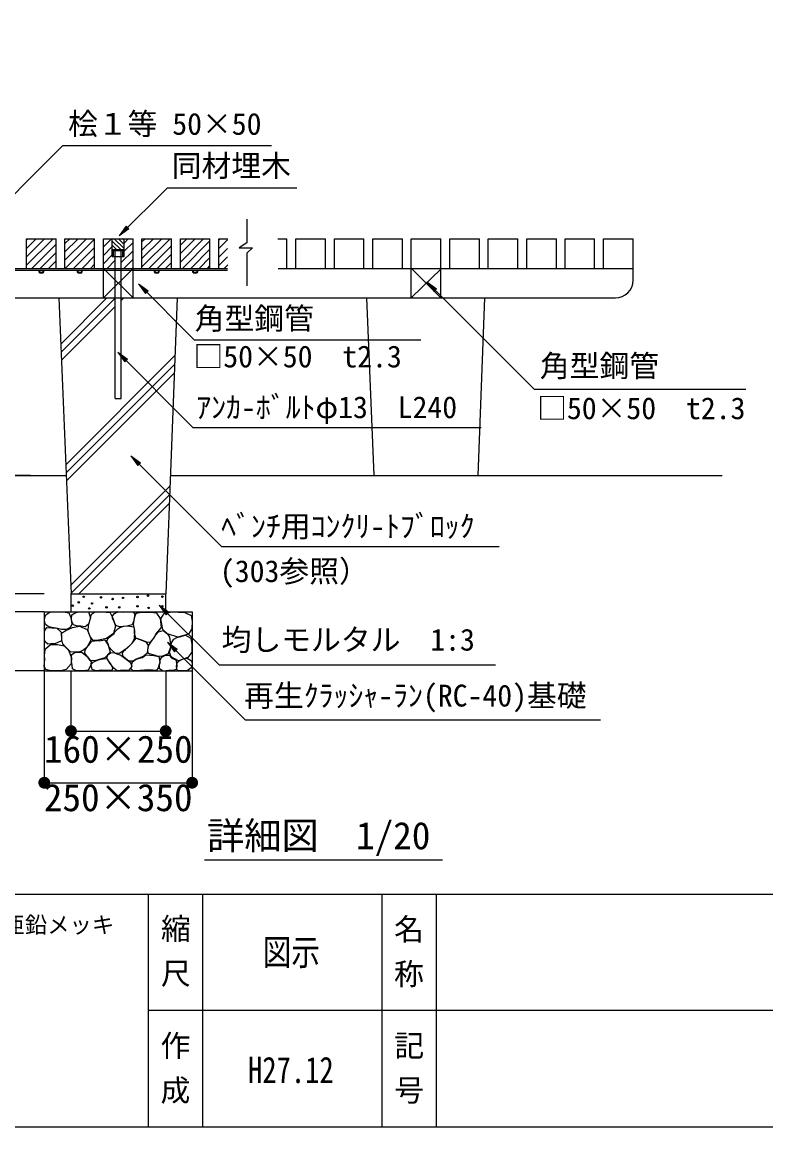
# Model space of a CAD drawing. Units: millimetres at full size, sheet at 1:20; details may follow other scales. Extents: x 123 to 5600, y 2142 to 5875.
# Drawn here: x 2995 to 4252, y 2142 to 4009 of the extents above; entities that cross this region are included whole.
import ezdxf
from ezdxf.enums import TextEntityAlignment as Align

# ---------------------------------------------------------------- set-up
doc = ezdxf.new("R2010")
doc.units = ezdxf.units.MM
doc.header["$LTSCALE"] = 20
for name, color, linetype, lineweight in [('0_2', 7, 'Continuous', 25), ('_0-0_', 7, 'Continuous', 25), ('ハッチ', 4, 'Continuous', 25), ('寸法', 3, 'Continuous', 25), ('本体', 7, 'Continuous', 25)]:
    doc.layers.add(name, color=color, linetype=linetype, lineweight=lineweight)
doc.styles.add('@ＭＳ ゴシック', font='')
doc.styles.add('ＭＳ ゴシック', font='')
doc.styles.get('@ＭＳ ゴシック').set_extended_font_data('@MS Gothic')
doc.styles.get('ＭＳ ゴシック').set_extended_font_data('MS Gothic')

# ---------------------------------------------------------------- blocks, each defined once
blk = doc.blocks.new('filled_dot')
at = {"color": 0, "linetype": 'Continuous', "lineweight": -2, "const_width": 1.25}
blk.add_lwpolyline([(-0.625, 0, 1), (0.625, 0, 1)], format="xyb", close=True, dxfattribs=at)

msp = doc.modelspace()

# ---------------------------------------------------------------- hatches: boundary and pattern name
at = {"layer": '寸法'}
for points in [[(3158.79, 3647.13), (3170.7, 3663.51), (3175.18, 3659.03)], [(3191.62, 3566.26), (3208, 3554.36), (3203.52, 3549.88)], [(3679.3, 3569.63), (3695.68, 3557.72), (3691.2, 3553.24)], [(3156.63, 3450.69), (3173.01, 3438.79), (3168.53, 3434.31)], [(3178.76, 3275.62), (3195.14, 3263.71), (3190.66, 3259.23)], [(3226.62, 3023.56), (3243, 3011.65), (3238.52, 3007.18)], [(3240.51, 2960.98), (3256.89, 2949.08), (3252.41, 2944.6)]]:
    msp.add_hatch(color=256, dxfattribs=at).paths.add_polyline_path(points)

# ---------------------------------------------------------------- linework, layer by layer
at = {"layer": '0_2'}
msp.add_line((5152, 2338.44), (3208.1, 2338.44), dxfattribs=at)
at = {"layer": '_0-0_'}
for p, q in [((3374.57, 3675.77), (3374.57, 3635.68)), ((3152.29, 3372.39), (3152.29, 3624.39)), ((3162.29, 3372.39), (3162.29, 3624.39)), ((3208.1, 2535.02), (3208.1, 2141.86)), ((3300.03, 2535.02), (3300.03, 2141.86)), ((3602.98, 2535.02), (3602.98, 2142.09)), ((3694.91, 2535.02), (3694.91, 2141.86))]:
    msp.add_line(p, q, dxfattribs=at)
at = {"layer": '_0-0_', "color": 6}
msp.add_line((123.43, 2535.02), (5599.68, 2535.02), dxfattribs=at)
msp.add_lwpolyline([(5599.68, 5765.49), (123.43, 5765.49), (123.43, 2141.86), (5599.68, 2141.86)], close=True, dxfattribs=at)
at = {"layer": 'ハッチ'}
for p, q in [((3002.29, 3625.87), (3018.81, 3642.39)), ((3002.29, 3611.73), (3032.95, 3642.39)), ((3002.29, 3597.58), (3047.09, 3642.39)), ((3002.29, 3640.01), (3004.66, 3642.39)), ((3067.29, 3620.16), (3089.52, 3642.39)), ((3067.29, 3606.02), (3103.66, 3642.39)), ((3067.29, 3634.3), (3075.38, 3642.39)), ((3067.8, 3592.39), (3117.29, 3641.87)), ((3132.29, 3628.59), (3146.09, 3642.39)), ((3167.77, 3635.78), (3174.37, 3642.39)), ((3197.45, 3608.9), (3230.94, 3642.39)), ((3197.45, 3594.76), (3245.08, 3642.39)), ((3197.45, 3637.18), (3202.65, 3642.39)), ((3197.45, 3623.04), (3216.8, 3642.39)), ((3262.45, 3603.19), (3301.65, 3642.39)), ((3262.45, 3631.47), (3273.37, 3642.39)), ((3262.45, 3617.33), (3287.51, 3642.39)), ((3327.45, 3639.9), (3329.93, 3642.39)), ((3327.45, 3625.76), (3342.21, 3640.52)), ((3011.23, 3592.39), (3052.29, 3633.44)), ((3081.94, 3592.39), (3117.29, 3627.73)), ((3132.29, 3614.45), (3147.09, 3629.25)), ((3162.99, 3602.72), (3182.45, 3622.18)), ((3167.59, 3621.47), (3182.45, 3636.33)), ((3209.22, 3592.39), (3247.45, 3630.61)), ((3265.79, 3592.39), (3312.45, 3639.05)), ((3279.93, 3592.39), (3312.45, 3624.9)), ((3327.45, 3611.62), (3342.11, 3626.28)), ((3025.38, 3592.39), (3052.29, 3619.3)), ((3039.52, 3592.39), (3052.29, 3605.16)), ((3096.09, 3592.39), (3117.29, 3613.59)), ((3132.29, 3600.3), (3147.07, 3615.09)), ((3138.51, 3592.39), (3152.37, 3606.24)), ((3166.8, 3592.39), (3182.45, 3608.04)), ((3223.37, 3592.39), (3247.45, 3616.47)), ((3294.08, 3592.39), (3312.45, 3610.76)), ((3327.45, 3597.48), (3342.14, 3612.17)), ((3110.23, 3592.39), (3117.29, 3599.45)), ((3180.94, 3592.39), (3182.45, 3593.9)), ((3237.51, 3592.39), (3247.45, 3602.33)), ((3308.22, 3592.39), (3312.45, 3596.62)), ((3336.5, 3592.39), (3342.73, 3598.61)), ((3060.27, 3464.38), (3138.28, 3542.39)), ((3060.83, 3450.79), (3152.29, 3542.25)), ((3061.38, 3437.21), (3152.29, 3528.11)), ((3162.29, 3538.11), (3166.56, 3542.39)), ((3068.59, 3260.57), (3252.97, 3444.95)), ((3069.15, 3246.98), (3252.41, 3430.24)), ((3069.7, 3233.39), (3251.85, 3415.54)), ((3076.91, 3056.76), (3244.53, 3224.38)), ((3077.47, 3043.17), (3243.97, 3209.67)), ((3090.83, 3042.39), (3243.41, 3194.97))]:
    msp.add_line(p, q, dxfattribs=at)
for points in [[(3073.96, 2984.11), (3069.39, 2982.37), (3061.34, 2982.16), (3052.21, 2984.55), (3044.38, 2985.63), (3039.16, 2987.37), (3034.16, 2990.63), (3032.86, 2996.5), (3033.07, 3003.02), (3035.25, 3007.8), (3041.77, 3011.49), (3049.82, 3012.14), (3056.78, 3012.36), (3067.43, 3011.49), (3073.74, 3010.19), (3077.44, 3002.37), (3078.74, 2991.5), (3076.57, 2986.07)], [(3093.98, 2988.14), (3086.89, 2988.39), (3081.83, 2990.16), (3078.79, 2995.22), (3078.29, 3000.53), (3078.79, 3006.86), (3085.63, 3011.16), (3091.95, 3011.91), (3098.79, 3011.91), (3106.89, 3011.91), (3110.43, 3002.05), (3106.89, 2991.18), (3101.32, 2986.62)], [(3109.92, 2970.18), (3106.63, 2979.29), (3106.89, 2989.66), (3109.16, 2996.74), (3110.94, 3003.82), (3112.2, 3008.37), (3117.01, 3011.66), (3122.33, 3012.67), (3129.67, 3011.91), (3136.75, 3011.41), (3143.08, 3011.41), (3148.14, 3001.54), (3152.45, 2987.89), (3149.41, 2975.49), (3137.77, 2967.15), (3123.84, 2964.11), (3115.24, 2963.86)], [(3153.04, 2989.25), (3147.92, 3001.65), (3147.44, 3005.48), (3151.27, 3009.54), (3156.77, 3012.41), (3166.92, 3011.31), (3182.41, 3012.02), (3185.52, 3007.75), (3182.94, 2995.92), (3180.89, 2990.14), (3171.91, 2988.18), (3159.36, 2986.67)], [(3197.05, 3010.84), (3187.31, 3009.09), (3184.45, 3001.61), (3182.67, 2990.76), (3184.54, 2983.55), (3184.49, 2975.98), (3186.42, 2968.09), (3196.85, 2965.01), (3204.92, 2961.26), (3212.13, 2960.97), (3217.6, 2967.89), (3220.78, 2974.52), (3230.29, 2985.74), (3228.59, 3001.11), (3222.63, 3009.95), (3211.26, 3011.12), (3204.06, 3010.84)], [(3248.14, 3012.04), (3258.61, 3011.55), (3270.2, 3011.27), (3280.67, 3006.18), (3282.37, 2996.28), (3281.52, 2983.28), (3275.86, 2974.51), (3258.04, 2969.14), (3240.6, 2974.97), (3232.85, 2982.45), (3229.47, 3000.52), (3235.13, 3009.57)], [(3091.88, 2944.75), (3083.84, 2943.86), (3076.69, 2944.75), (3072.82, 2948.32), (3067.76, 2953.38), (3063.89, 2958.14), (3061.81, 2964.68), (3061.81, 2971.23), (3061.51, 2976.29), (3068.65, 2980.75), (3079.97, 2985.51), (3091.88, 2987.89), (3104.86, 2982.32), (3111.7, 2965.38), (3104.09, 2951.89), (3097.54, 2946.83)], [(3146.63, 2947.17), (3141.85, 2952.19), (3140.65, 2957.2), (3138.26, 2962.46), (3140.41, 2967.48), (3145.91, 2972.26), (3150.46, 2975.61), (3152.37, 2978.95), (3156.67, 2983.49), (3160.02, 2985.64), (3166.96, 2987.79), (3173.66, 2988.27), (3183.47, 2986.84), (3184.66, 2980.15), (3184.11, 2966.23), (3180.11, 2958.88), (3172.7, 2950.75), (3159.31, 2941.67), (3152.37, 2942.39)], [(3043.48, 2958.12), (3038.16, 2957.49), (3034.09, 2961.55), (3032.53, 2965.93), (3032.84, 2972.8), (3032.53, 2979.68), (3036.91, 2985.93), (3053.48, 2984.37), (3060.99, 2977.49), (3061.3, 2963.12), (3050.36, 2958.12)], [(3220.58, 2938.21), (3214.05, 2940.16), (3208.18, 2941.47), (3207.31, 2948.21), (3209.26, 2956.04), (3213.62, 2962.79), (3217.54, 2967.35), (3220.8, 2973.45), (3225.36, 2978.44), (3233.4, 2980.44), (3240.6, 2974.97), (3244.3, 2969.09), (3246.48, 2954.09), (3241.91, 2941.03), (3230.38, 2936.68), (3223.19, 2937.34)], [(3244.22, 2943.16), (3246.44, 2952.04), (3247.55, 2959.54), (3251.44, 2965.93), (3256.45, 2968.7), (3263.11, 2970.65), (3270.89, 2972.59), (3280.34, 2967.59), (3282, 2957.04), (3282, 2943.71), (3275.06, 2935.11), (3259.5, 2929.55), (3246.72, 2935.94)], [(3041.36, 2912.81), (3034.93, 2914.87), (3032.35, 2919.5), (3032.61, 2925.93), (3033.38, 2932.1), (3032.61, 2938.02), (3033.13, 2944.19), (3034.16, 2949.85), (3042.65, 2956.8), (3054.5, 2957.06), (3065.82, 2954.74), (3073.03, 2947.28), (3078.18, 2934.68), (3077.92, 2924.13), (3069.43, 2914.61), (3062.73, 2912.81), (3052.69, 2912.55)], [(3106.13, 2935.28), (3103.6, 2938.32), (3101.06, 2942.11), (3101.32, 2947.42), (3104.36, 2951.97), (3109.42, 2957.79), (3112.96, 2962.34), (3118.02, 2963.35), (3128.4, 2963.86), (3134.73, 2964.62), (3140.55, 2955.77), (3143.84, 2944.13), (3134.73, 2934.52), (3118.02, 2929.21), (3109.92, 2929.72)], [(3175.09, 2928.74), (3169.46, 2933.25), (3165.9, 2936.66), (3164.41, 2941.85), (3166.34, 2945.85), (3169.9, 2948.67), (3180.97, 2959.14), (3187.48, 2967.52), (3193.73, 2965.65), (3204.12, 2961.27), (3208.13, 2955.01), (3206, 2942.75), (3199.49, 2936.49), (3187.73, 2932.36), (3182.72, 2928.86)], [(3079.34, 2922.02), (3078.17, 2928.79), (3078.17, 2935.31), (3079.1, 2939.98), (3084.47, 2943.71), (3095.67, 2943.94), (3105.24, 2936.01), (3111.54, 2927.39), (3110.61, 2920.62), (3106.64, 2913.4), (3098.47, 2912.7), (3085.64, 2912.93), (3079.8, 2915.96)], [(3111.92, 2919.92), (3111.68, 2923.02), (3114.79, 2927.32), (3119.34, 2929.48), (3125.56, 2931.39), (3132.01, 2932.82), (3137.99, 2933.3), (3141.82, 2926.61), (3148.03, 2917.92), (3146.68, 2913.21), (3138.95, 2912.98), (3129.62, 2913.46), (3120.06, 2912.51), (3113.12, 2914.42)], [(3144, 2924.7), (3140.41, 2929.72), (3138.26, 2934.5), (3139.69, 2939.52), (3144, 2942.63), (3149.5, 2943.34), (3155, 2940.95), (3161.7, 2939.04), (3177.31, 2927.19), (3180.09, 2920.25), (3175.39, 2913), (3165.57, 2913.64), (3155.54, 2912.57), (3148.18, 2918.12)], [(3182.67, 2912.59), (3179.23, 2915.95), (3180.08, 2920.44), (3180.73, 2927.11), (3186.66, 2931.78), (3193.08, 2933.78), (3198.3, 2935.19), (3203.91, 2939.2), (3217.55, 2938.39), (3225.77, 2936.39), (3227.77, 2927.17), (3224.77, 2917.35), (3221.76, 2912.94), (3208.47, 2913.86), (3194.66, 2913.05)], [(3228.22, 2926.19), (3228.42, 2930.94), (3230.91, 2935.7), (3237.12, 2939.01), (3243.33, 2938.81), (3248.09, 2934.05), (3254.5, 2930.94), (3256.16, 2921.84), (3255.75, 2915.43), (3250.99, 2912.74), (3242.91, 2912.74), (3233.39, 2912.12), (3227.39, 2915.64), (3227.39, 2923.08)], [(3259.65, 2928.49), (3263.58, 2930.97), (3268.97, 2933.04), (3274.14, 2933.87), (3281.18, 2929.11), (3282.21, 2924.35), (3280.76, 2917.32), (3273.93, 2912.56), (3266.48, 2912.56), (3257.58, 2912.56), (3255.93, 2919.39), (3256.55, 2924.77)]]:
    msp.add_lwpolyline(points, close=True, dxfattribs=at)
for centre in [(3090.65, 3028.14), (3099.08, 3037.51), (3113.13, 3026.27), (3128.11, 3036.57), (3147.78, 3033.76), (3165.58, 3035.63), (3189.93, 3037.27), (3207.73, 3039.38), (3232.08, 3037.83), (3080.35, 3022.52), (3108.44, 3017.84), (3137.48, 3019.71), (3159.02, 3019.71), (3189.93, 3021.59), (3208.66, 3018.78), (3232.08, 3021.59)]:
    msp.add_circle(centre, 1.25, dxfattribs=at)
at = {"layer": '寸法'}
for p, q in [((3008.78, 3242.39), (2885.44, 3242.39)), ((3032.29, 3042.39), (2885.44, 3042.39)), ((3032.29, 3042.39), (2885.44, 3042.39)), ((3032.29, 3012.39), (2885.44, 3012.39)), ((3032.29, 3012.39), (2885.44, 3012.39)), ((3032.29, 2912.39), (2885.44, 2912.39)), ((3032.29, 2912.39), (3032.29, 2723.37)), ((3077.47, 2912.45), (3077.47, 2810.6)), ((3237.57, 2912.45), (3237.57, 2810.6)), ((3282.29, 2912.39), (3282.29, 2723.37)), ((3077.47, 2810.6), (3237.57, 2810.6)), ((3032.29, 2723.37), (3282.29, 2723.37)), ((3303.38, 2593.15), (3705.34, 2593.15))]:
    msp.add_line(p, q, dxfattribs=at)
for points in [[(2914.35, 3650.61), (3063.73, 3800.12), (3416.23, 3800.12)], [(3158.79, 3647.13), (3240.36, 3728.69), (3459.39, 3728.69)], [(3191.62, 3566.26), (3285.92, 3471.96), (3669.12, 3471.96)], [(3679.3, 3569.63), (3860.33, 3388.6), (4218.63, 3388.6)], [(3156.63, 3450.69), (3283.69, 3323.64), (3770.7, 3323.64)], [(3178.76, 3275.62), (3331.67, 3122.71), (3801.29, 3122.71)], [(3226.62, 3023.56), (3327.73, 2922.45), (3794.92, 2922.45)], [(3240.51, 2960.98), (3371.71, 2829.77), (3972.56, 2829.77)]]:
    msp.add_lwpolyline(points, dxfattribs=at)
at = {"layer": '寸法', "lineweight": 13}
for points in [[(3158.79, 3647.13), (3170.7, 3663.51), (3175.18, 3659.03)], [(3191.62, 3566.26), (3208, 3554.36), (3203.52, 3549.88)], [(3679.3, 3569.63), (3695.68, 3557.72), (3691.2, 3553.24)], [(3156.63, 3450.69), (3173.01, 3438.79), (3168.53, 3434.31)], [(3178.76, 3275.62), (3195.14, 3263.71), (3190.66, 3259.23)], [(3226.62, 3023.56), (3243, 3011.65), (3238.52, 3007.18)], [(3240.51, 2960.98), (3256.89, 2949.08), (3252.41, 2944.6)]]:
    msp.add_lwpolyline(points, close=True, dxfattribs=at)
at = {"layer": '本体'}
for p, q in [((3002.29, 3642.39), (3025.07, 3642.39)), ((3002.29, 3592.39), (3002.29, 3642.39)), ((3014.61, 3642.39), (3052.29, 3642.39)), ((3052.29, 3592.39), (3052.29, 3642.39)), ((3067.29, 3642.39), (3117.29, 3642.39)), ((3067.29, 3592.39), (3067.29, 3642.39)), ((3117.29, 3592.39), (3117.29, 3642.39)), ((3132.29, 3542.39), (3132.29, 3642.39)), ((3132.29, 3642.39), (3182.45, 3642.39)), ((3147.29, 3612.39), (3147.29, 3642.39)), ((3167.29, 3612.39), (3167.29, 3642.39)), ((3182.45, 3542.39), (3182.45, 3642.39)), ((3197.45, 3642.39), (3247.45, 3642.39)), ((3197.45, 3592.39), (3197.45, 3642.39)), ((3247.45, 3592.39), (3247.45, 3642.39)), ((3262.45, 3642.39), (3312.45, 3642.39)), ((3262.45, 3592.39), (3262.45, 3642.39)), ((3312.45, 3592.39), (3312.45, 3642.39)), ((3327.45, 3592.39), (3327.45, 3642.39)), ((3327.45, 3642.39), (3342.59, 3642.39)), ((3427.04, 3642.39), (3442.45, 3642.39)), ((3442.45, 3592.39), (3442.45, 3642.39)), ((3457.45, 3642.39), (3507.74, 3642.39)), ((3457.45, 3592.39), (3457.45, 3642.39)), ((3507.74, 3592.39), (3507.74, 3642.39)), ((3522.74, 3642.39), (3572.74, 3642.39)), ((3522.74, 3592.39), (3522.74, 3642.39)), ((3572.74, 3592.39), (3572.74, 3642.39)), ((3587.74, 3642.39), (3637.74, 3642.39)), ((3587.74, 3592.39), (3587.74, 3642.39)), ((3637.74, 3592.39), (3637.74, 3642.39)), ((3652.74, 3642.39), (3702.74, 3642.39)), ((3652.74, 3592.39), (3652.74, 3642.39)), ((3702.74, 3592.39), (3702.74, 3642.39)), ((3717.74, 3642.39), (3768.04, 3642.39)), ((3717.74, 3592.39), (3717.74, 3642.39)), ((3717.74, 3592.39), (3717.74, 3642.39)), ((3768.04, 3592.39), (3768.04, 3642.39)), ((3783.04, 3642.39), (3833.04, 3642.39)), ((3783.04, 3592.39), (3783.04, 3642.39)), ((3833.04, 3592.39), (3833.04, 3642.39)), ((3848.04, 3642.39), (3898.04, 3642.39)), ((3848.04, 3592.39), (3848.04, 3642.39)), ((3898.04, 3592.39), (3898.04, 3642.39)), ((3912.81, 3642.58), (3962.81, 3642.58)), ((3912.81, 3592.39), (3912.81, 3642.58)), ((3962.81, 3592.39), (3962.81, 3642.58)), ((3977.81, 3642.58), (4027.81, 3642.58)), ((3977.81, 3592.39), (3977.81, 3642.58)), ((4027.81, 3572.39), (4027.81, 3642.58)), ((3147.29, 3624.39), (3167.29, 3624.39)), ((3147.29, 3622.39), (3167.29, 3622.39)), ((3149.29, 3612.39), (3149.29, 3622.39)), ((3165.29, 3612.39), (3165.29, 3622.39)), ((3374.57, 3635.68), (3361.73, 3627.12)), ((3361.73, 3627.12), (3384.4, 3627.12)), ((3384.4, 3627.12), (3374.57, 3618.38)), ((3147.29, 3612.39), (3167.29, 3612.39)), ((3162.29, 3543.72), (3162.29, 3612.13)), ((3374.57, 3618.38), (3374.57, 3562.71)), ((2807.29, 3592.39), (3342.32, 3592.39)), ((2807.29, 3589.39), (3342.32, 3589.39)), ((3031.56, 3588.6), (3022.96, 3588.6)), ((3022.96, 3588.6), (3022.96, 3585.82)), ((3022.96, 3585.82), (3031.56, 3585.82)), ((3023.96, 3589.39), (3023.96, 3584.82)), ((3023.96, 3584.82), (3030.56, 3584.82)), ((3030.56, 3584.82), (3030.56, 3589.39)), ((3031.56, 3585.82), (3031.56, 3588.6)), ((3096.56, 3588.6), (3087.96, 3588.6)), ((3087.96, 3588.6), (3087.96, 3585.82)), ((3087.96, 3585.82), (3096.56, 3585.82)), ((3088.96, 3589.39), (3088.96, 3584.82)), ((3088.96, 3584.82), (3095.56, 3584.82)), ((3095.56, 3584.82), (3095.56, 3589.39)), ((3096.56, 3585.82), (3096.56, 3588.6)), ((3132.29, 3592.39), (3182.45, 3542.39)), ((3182.45, 3592.39), (3132.29, 3542.39)), ((3152.65, 3592.39), (3152.79, 3592.52)), ((3226.72, 3588.6), (3218.13, 3588.6)), ((3218.13, 3588.6), (3218.13, 3585.82)), ((3218.13, 3585.82), (3226.72, 3585.82)), ((3219.13, 3589.39), (3219.13, 3584.82)), ((3219.13, 3584.82), (3225.72, 3584.82)), ((3225.72, 3584.82), (3225.72, 3589.39)), ((3226.72, 3585.82), (3226.72, 3588.6)), ((3291.72, 3588.6), (3283.13, 3588.6)), ((3283.13, 3588.6), (3283.13, 3585.82)), ((3283.13, 3585.82), (3291.72, 3585.82)), ((3284.13, 3589.39), (3284.13, 3584.82)), ((3284.13, 3584.82), (3290.72, 3584.82)), ((3290.72, 3584.82), (3290.72, 3589.39)), ((3291.72, 3585.82), (3291.72, 3588.6)), ((3427.59, 3592.39), (4027.81, 3592.39)), ((3652.74, 3543.11), (3652.74, 3592.39)), ((3653.14, 3592.23), (3701.84, 3543.54)), ((3653.14, 3543.11), (3703.14, 3591.8)), ((3702.74, 3543.11), (3702.74, 3592.39)), ((2837.29, 3542.39), (3946.87, 3542.39)), ((3057.09, 3542.39), (3077.5, 3042.39)), ((3256.7, 3542.39), (3237.57, 3042.39)), ((3427.59, 3542.39), (3997.81, 3542.39)), ((3577.23, 3542.39), (3589.48, 3242.39)), ((3776.8, 3542.39), (3765.32, 3242.39)), ((3152.29, 3372.39), (3162.29, 3372.39)), ((2509.32, 3242.39), (3068.15, 3242.39)), ((3245.43, 3242.39), (4178.5, 3242.39)), ((3077.29, 3042.39), (3077.29, 3012.39)), ((3077.5, 3042.39), (3237.57, 3042.39)), ((3237.29, 3042.39), (3237.29, 3012.39)), ((3032.29, 3012.39), (3282.29, 3012.39)), ((3032.29, 3012.39), (3032.29, 2912.39)), ((3282.29, 3012.39), (3282.29, 2912.39)), ((3032.29, 2912.39), (3282.29, 2912.39))]:
    msp.add_line(p, q, dxfattribs=at)
at = {"layer": '本体', "color": 4}
for p, q in [((3167.29, 3625.74), (3150.65, 3642.39)), ((3167.29, 3632.81), (3157.72, 3642.39)), ((3167.29, 3639.88), (3164.79, 3642.39)), ((3161.57, 3624.39), (3147.29, 3638.67)), ((3154.5, 3624.39), (3147.29, 3631.6)), ((3147.43, 3624.39), (3147.29, 3624.53))]:
    msp.add_line(p, q, dxfattribs=at)
at = {"layer": '本体'}
msp.add_arc((3997.81, 3572.39), 30, 270, 0, dxfattribs=at)

# ---------------------------------------------------------------- block references
at = {"layer": '寸法', "xscale": 8, "yscale": 8}
for p in [(3077.47, 2810.6), (3032.29, 2723.37)]:
    msp.add_blockref('filled_dot', p, dxfattribs=at)
at = {"layer": '寸法', "xscale": 8, "yscale": 8, "rotation": 180}
for p in [(3237.57, 2810.6), (3282.29, 2723.37)]:
    msp.add_blockref('filled_dot', p, dxfattribs=at)

# ---------------------------------------------------------------- texts
at = {"layer": '_0-0_', "style": 'ＭＳ ゴシック'}
msp.add_text('○鉄部は亜鉛メッキのうえ、下塗、中塗、上塗各1回塗りとし、金具は亜鉛メッキ', height=27.71, dxfattribs=at).set_placement((1771.07, 2461.07), align=Align.BOTTOM_LEFT)
at = {"layer": '_0-0_', "style": '@ＭＳ ゴシック'}
for s, p in [(' 縮 尺 ', (3254.07, 2439.49)), ('名 称', (3648.14, 2438.7)), ('作 成', (3253.36, 2242.13)), ('記 号', (3648.65, 2242.13))]:
    msp.add_text(s, height=36.95, rotation=270, dxfattribs=at).set_placement(p, align=Align.MIDDLE_CENTER)
at = {"layer": '_0-0_', "style": 'ＭＳ ゴシック', "width": 0.8}
for s, p in [('図示', (3449.99, 2436.98)), ('H27.12', (3449.23, 2238.21))]:
    msp.add_text(s, height=44.34, dxfattribs=at).set_placement(p, align=Align.MIDDLE_CENTER)
at = {"layer": '寸法', "style": 'ＭＳ ゴシック'}
for s, height, p in [('桧１等 50×50', 36.95, (3072.42, 3807.02)), ('同材埋木', 36.95, (3247.75, 3736.31)), ('角型鋼管', 36.95, (3286.56, 3478.22)), ('□50×50\u3000t2.3', 36.95, (3284.58, 3414.01)), ('角型鋼管', 36.95, (3870.12, 3398.19)), ('ｱﾝｶ-ﾎﾞﾙﾄφ13\u3000L240', 36.95, (3289.33, 3328.26)), ('□50×50\u3000t2.3', 36.95, (3865.53, 3326.55)), ('ﾍﾞﾝﾁ用ｺﾝｸﾘ-ﾄﾌﾞﾛｯｸ', 36.95, (3331.45, 3127.19)), ('(303参照）', 36.95, (3329.23, 3051.29)), ('均しモルタル\u30001:3', 36.95, (3332.09, 2935.5)), ('再生ｸﾗｯｼｬ-ﾗﾝ(RC-40)基礎', 36.95, (3370.13, 2841.03)), ('詳細図\u30001/20', 46.19, (3307.38, 2597.1))]:
    msp.add_text(s, height=height, dxfattribs=at).set_placement(p, align=Align.BOTTOM_LEFT)
for s, p in [('160×250', (3157.52, 2743.24)), ('250×350', (3157.29, 2661.46))]:
    msp.add_text(s, height=46.19, dxfattribs=at).set_placement(p, align=Align.BOTTOM_CENTER)

doc.saveas('drawing.dxf')
